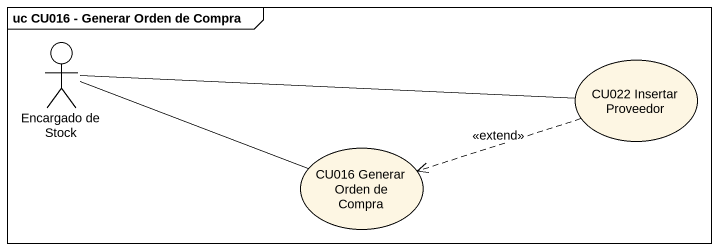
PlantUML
@startuml
mainframe uc CU016 - Generar Orden de Compra
actor "Encargado de Stock" as Encargado_de_Stock
usecase "CU022 Insertar Proveedor" as CU022_Insertar_Proveedor
usecase "CU016 Generar Orden de Compra" as CU016_Generar_Orden_de
Encargado_de_Stock -right- CU022_Insertar_Proveedor
Encargado_de_Stock -right- CU016_Generar_Orden_de
CU022_Insertar_Proveedor .left.> CU016_Generar_Orden_de : <<extend>>
@enduml
